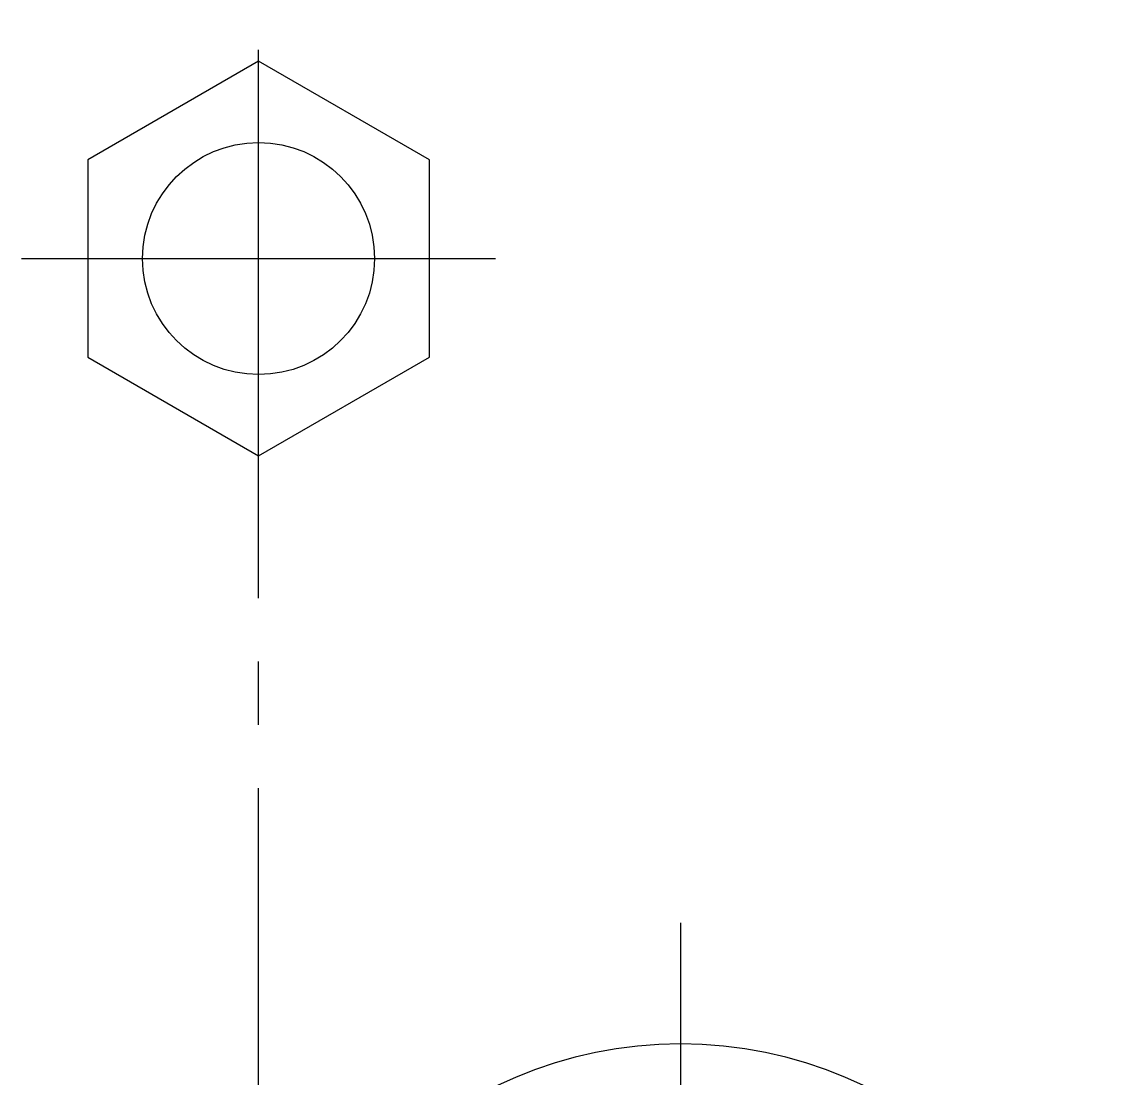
# Model space of a CAD drawing. Extents: x 14 to 86, y 94 to 257.
# Drawn here: x 59.29 to 84.91, y 232.42 to 257.47 of the extents above; entities that cross this region are included whole.
import ezdxf

# ---------------------------------------------------------------- set-up
doc = ezdxf.new("R2010")
doc.units = 0
doc.linetypes.add('CENTER', pattern=[17.5, 13, -1.5, 1.5, -1.5])
doc.layers.get('0').update_dxf_attribs({"linetype": 'CONTINUOUS'})
doc.layers.add('CENTER', color=1, linetype='CENTER')

msp = doc.modelspace()

# ---------------------------------------------------------------- linework, layer by layer
at = {"color": 7, "linetype": 'CONTINUOUS'}
msp.add_lwpolyline([(60.857, 249.519), (64.907, 247.181), (68.957, 249.519), (68.957, 254.196), (64.907, 256.534), (60.857, 254.196)], close=True, dxfattribs=at)
msp.add_circle((64.907, 251.857), 2.75, dxfattribs=at)
msp.add_arc((74.907, 223.241), 10, 0, 180, dxfattribs=at)
at = {"layer": 'CENTER', "color": 1, "linetype": 'CENTER'}
for p, q in [((64.907, 191.306), (64.907, 257.473)), ((59.291, 251.857), (70.523, 251.857)), ((74.907, 236.109), (74.907, 184.373))]:
    msp.add_line(p, q, dxfattribs=at)

doc.saveas('drawing.dxf')
